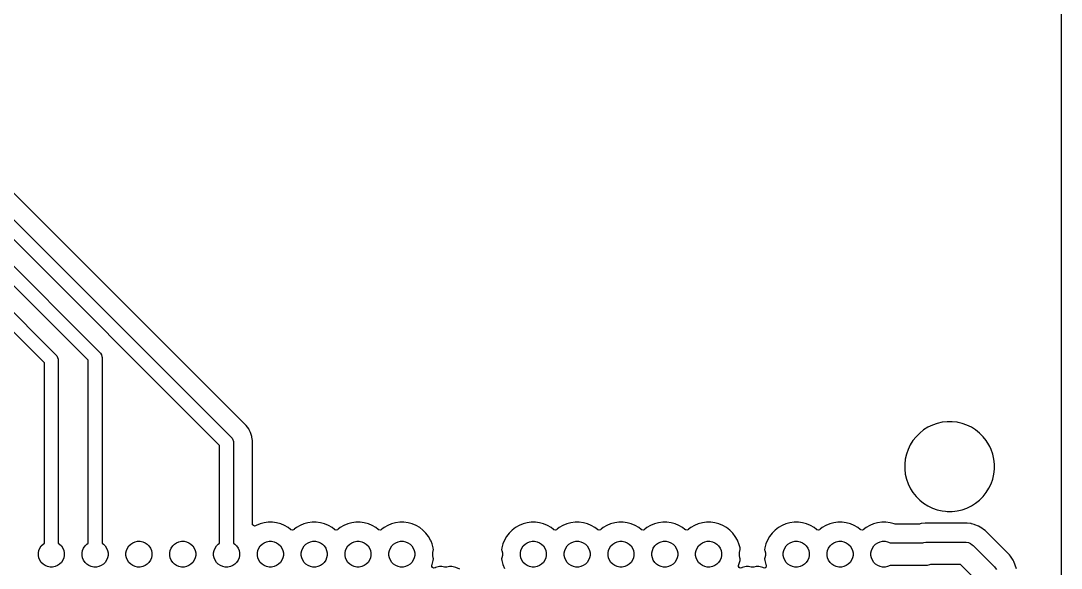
# Model space of a CAD drawing. Header units: millimetres. Extents: x 1 to 179, y 1 to 120.
# Drawn here: x 119.2 to 179.5, y 29.5 to 61.2 of the extents above; entities that cross this region are included whole.
import ezdxf

# ---------------------------------------------------------------- set-up
doc = ezdxf.new("R2010")
doc.units = ezdxf.units.MM
doc.layers.add('F.Cu', color=13, linetype='CONTINUOUS', true_color=0xc83434)

msp = doc.modelspace()

# ---------------------------------------------------------------- linework, layer by layer
at = {"layer": 'F.Cu', "linetype": 'CONTINUOUS'}
for p, q in [((179.4995, 78.031522), (179.4995, 0.6245)), ((132.26715, 37.740015), (109.040839, 60.966326)), ((108.316478, 60.134346), (131.405476, 37.045348)), ((130.722633, 36.596819), (107.867949, 59.451503)), ((107.529472, 58.234346), (123.785475, 41.978342)), ((123.102633, 41.529814), (107.080943, 57.551503)), ((106.742466, 56.334346), (121.245475, 41.831336)), ((120.562633, 41.382808), (106.293937, 55.651503)), ((121.245475, 41.831336), (121.279974, 41.791998)), ((121.279974, 41.791998), (121.332185, 41.701566)), ((121.332185, 41.701566), (121.359211, 41.600703)), ((123.785475, 41.978342), (123.819974, 41.939004)), ((123.819974, 41.939004), (123.872185, 41.848572)), ((123.872185, 41.848572), (123.899211, 41.747709)), ((123.899211, 41.747709), (123.902633, 41.695499)), ((123.902633, 41.695499), (123.902633, 30.920694)), ((120.562633, 30.920694), (120.562633, 41.382808)), ((121.359211, 41.600703), (121.362633, 41.548493)), ((121.362633, 41.548493), (121.362633, 30.920694)), ((123.102633, 30.920694), (123.102633, 41.529814)), ((132.405976, 37.548939), (132.26715, 37.740015)), ((132.436154, 37.489711), (132.405976, 37.548939)), ((132.513199, 37.338502), (132.436154, 37.489711)), ((171.525428, 37.489712), (171.297068, 37.307602)), ((171.772742, 37.64511), (171.525428, 37.489712)), ((172.035894, 37.771838), (171.772742, 37.64511)), ((172.311586, 37.868306), (172.035894, 37.771838)), ((172.311588, 37.868307), (172.311586, 37.868306)), ((172.596347, 37.933301), (172.311588, 37.868307)), ((172.596361, 37.933304), (172.596347, 37.933301)), ((172.886585, 37.966003), (172.596361, 37.933304)), ((172.886592, 37.966003), (172.886585, 37.966003)), ((173.178674, 37.966003), (172.886592, 37.966003)), ((173.17868, 37.966003), (173.178674, 37.966003)), ((173.468904, 37.933304), (173.17868, 37.966003)), ((173.468916, 37.933302), (173.468904, 37.933304)), ((173.468919, 37.933301), (173.468916, 37.933302)), ((173.533913, 37.918467), (173.468919, 37.933301)), ((173.753677, 37.868307), (173.533913, 37.918467)), ((173.753679, 37.868306), (173.753677, 37.868307)), ((174.029371, 37.771838), (173.753679, 37.868306)), ((174.292523, 37.64511), (174.029371, 37.771838)), ((174.292526, 37.645108), (174.292523, 37.64511)), ((174.539839, 37.489711), (174.292526, 37.645108)), ((174.768198, 37.307601), (174.539839, 37.489711)), ((131.405476, 37.045348), (131.439974, 37.00601)), ((131.439974, 37.00601), (131.492185, 36.915579)), ((131.492185, 36.915579), (131.503672, 36.872709)), ((131.503672, 36.872709), (131.519211, 36.814715)), ((131.519211, 36.814715), (131.522633, 36.762505)), ((132.586186, 37.113875), (132.513199, 37.338502)), ((132.594081, 37.064027), (132.586186, 37.113875)), ((132.594081, 37.064026), (132.594081, 37.064027)), ((132.623133, 36.880603), (132.594081, 37.064026)), ((132.623133, 35.511551), (132.623133, 36.880603)), ((170.908424, 36.872708), (170.753026, 36.625394)), ((171.090534, 37.101068), (170.908424, 36.872708)), ((171.297068, 37.307602), (171.090534, 37.101068)), ((174.974731, 37.101068), (174.768198, 37.307601)), ((175.156841, 36.872709), (174.974731, 37.101068)), ((175.312238, 36.625396), (175.156841, 36.872709)), ((130.722633, 30.920694), (130.722633, 36.596819)), ((131.522633, 36.762505), (131.522633, 30.920694)), ((170.626298, 36.362242), (170.52983, 36.08655)), ((170.753026, 36.625394), (170.626298, 36.362242)), ((175.312239, 36.625394), (175.312238, 36.625396)), ((175.355115, 36.536361), (175.312239, 36.625394)), ((175.438968, 36.36224), (175.355115, 36.536361)), ((175.535436, 36.086548), (175.438968, 36.36224)), ((170.464832, 35.801775), (170.432133, 35.511551)), ((170.464835, 35.801789), (170.464832, 35.801775)), ((170.529829, 36.086548), (170.464835, 35.801789)), ((170.52983, 36.08655), (170.529829, 36.086548)), ((175.600431, 35.801789), (175.535436, 36.086548)), ((175.633133, 35.511544), (175.600431, 35.801789)), ((132.623133, 32.041514), (132.623133, 35.511551)), ((170.432133, 35.511551), (170.432133, 35.219456)), ((170.432133, 35.219456), (170.464832, 34.929232)), ((175.600431, 34.929217), (175.633133, 35.219462)), ((175.633133, 35.219462), (175.633133, 35.511544)), ((170.464832, 34.929232), (170.464835, 34.929218)), ((170.464835, 34.929218), (170.529829, 34.644459)), ((170.529829, 34.644459), (170.52983, 34.644457)), ((170.52983, 34.644457), (170.626298, 34.368765)), ((175.438968, 34.368766), (175.535436, 34.644458)), ((175.535436, 34.644458), (175.600431, 34.929217)), ((170.626298, 34.368765), (170.753026, 34.105613)), ((170.753026, 34.105613), (170.771431, 34.076322)), ((170.771431, 34.076322), (170.908425, 33.858297)), ((170.908425, 33.858297), (171.090535, 33.629938)), ((174.974731, 33.629938), (175.156841, 33.858297)), ((175.156841, 33.858297), (175.312238, 34.10561)), ((175.312238, 34.10561), (175.438968, 34.368766)), ((171.090535, 33.629938), (171.297068, 33.423405)), ((171.297068, 33.423405), (171.525427, 33.241295)), ((171.525427, 33.241295), (171.77274, 33.085898)), ((174.292526, 33.085898), (174.539839, 33.241295)), ((174.539839, 33.241295), (174.768198, 33.423405)), ((174.768198, 33.423405), (174.974731, 33.629938)), ((171.77274, 33.085898), (172.035896, 32.959168)), ((172.035896, 32.959168), (172.311588, 32.8627)), ((172.311588, 32.8627), (172.596347, 32.797705)), ((172.596347, 32.797705), (172.596356, 32.797704)), ((172.596356, 32.797704), (172.596361, 32.797703)), ((172.596361, 32.797703), (172.789843, 32.775904)), ((172.789843, 32.775904), (172.886586, 32.765004)), ((172.886586, 32.765004), (172.886589, 32.765003)), ((172.886589, 32.765003), (172.886592, 32.765003)), ((172.886592, 32.765003), (173.178677, 32.765003)), ((173.178677, 32.765003), (173.178678, 32.765004)), ((173.178678, 32.765004), (173.327004, 32.781716)), ((173.327004, 32.781716), (173.468904, 32.797703)), ((173.468904, 32.797703), (173.468907, 32.797704)), ((173.468907, 32.797704), (173.468919, 32.797705)), ((173.468919, 32.797705), (173.753678, 32.8627)), ((173.753678, 32.8627), (174.02937, 32.959168)), ((174.02937, 32.959168), (174.292526, 33.085898)), ((132.632015, 31.99543), (132.623133, 32.041514)), ((132.675204, 31.940508), (132.632015, 31.99543)), ((133.065246, 32.045354), (132.84066, 31.952328)), ((133.300063, 32.108273), (133.065246, 32.045354)), ((133.541073, 32.140002), (133.300063, 32.108273)), ((133.541077, 32.140003), (133.541073, 32.140002)), ((133.541083, 32.140003), (133.541077, 32.140003)), ((133.784183, 32.140003), (133.541083, 32.140003)), ((133.784189, 32.140003), (133.784183, 32.140003)), ((133.784192, 32.140002), (133.784189, 32.140003)), ((134.025202, 32.108273), (133.784192, 32.140002)), ((134.260019, 32.045354), (134.025202, 32.108273)), ((134.484605, 31.952328), (134.260019, 32.045354)), ((135.605246, 32.045354), (135.38066, 31.952328)), ((135.840063, 32.108273), (135.605246, 32.045354)), ((136.081073, 32.140002), (135.840063, 32.108273)), ((136.081077, 32.140003), (136.081073, 32.140002)), ((136.081083, 32.140003), (136.081077, 32.140003)), ((136.324183, 32.140003), (136.081083, 32.140003)), ((136.324189, 32.140003), (136.324183, 32.140003)), ((136.324192, 32.140002), (136.324189, 32.140003)), ((136.565202, 32.108273), (136.324192, 32.140002)), ((136.800019, 32.045354), (136.565202, 32.108273)), ((137.024605, 31.952328), (136.800019, 32.045354)), ((138.145246, 32.045354), (137.92066, 31.952328)), ((138.380063, 32.108273), (138.145246, 32.045354)), ((138.621073, 32.140002), (138.380063, 32.108273)), ((138.621077, 32.140003), (138.621073, 32.140002)), ((138.621083, 32.140003), (138.621077, 32.140003)), ((138.864183, 32.140003), (138.621083, 32.140003)), ((138.864189, 32.140003), (138.864183, 32.140003)), ((138.864192, 32.140002), (138.864189, 32.140003)), ((139.105202, 32.108273), (138.864192, 32.140002)), ((139.340019, 32.045354), (139.105202, 32.108273)), ((139.564605, 31.952328), (139.340019, 32.045354)), ((140.685246, 32.045354), (140.46066, 31.952328)), ((140.920063, 32.108273), (140.685246, 32.045354)), ((141.161073, 32.140002), (140.920063, 32.108273)), ((141.161077, 32.140003), (141.161073, 32.140002)), ((141.161083, 32.140003), (141.161077, 32.140003)), ((141.404183, 32.140003), (141.161083, 32.140003)), ((141.404189, 32.140003), (141.404183, 32.140003)), ((141.404192, 32.140002), (141.404189, 32.140003)), ((141.645202, 32.108273), (141.404192, 32.140002)), ((141.880019, 32.045354), (141.645202, 32.108273)), ((142.104605, 31.952328), (141.880019, 32.045354)), ((148.305246, 32.045354), (148.08066, 31.952328)), ((148.540063, 32.108273), (148.305246, 32.045354)), ((148.781073, 32.140002), (148.540063, 32.108273)), ((148.781077, 32.140003), (148.781073, 32.140002)), ((148.781083, 32.140003), (148.781077, 32.140003)), ((149.024183, 32.140003), (148.781083, 32.140003)), ((149.024189, 32.140003), (149.024183, 32.140003)), ((149.024192, 32.140002), (149.024189, 32.140003)), ((149.265202, 32.108273), (149.024192, 32.140002)), ((149.500019, 32.045354), (149.265202, 32.108273)), ((149.724605, 31.952328), (149.500019, 32.045354)), ((150.845246, 32.045354), (150.62066, 31.952328)), ((151.080063, 32.108273), (150.845246, 32.045354)), ((151.321073, 32.140002), (151.080063, 32.108273)), ((151.321077, 32.140003), (151.321073, 32.140002)), ((151.321083, 32.140003), (151.321077, 32.140003)), ((151.564183, 32.140003), (151.321083, 32.140003)), ((151.564189, 32.140003), (151.564183, 32.140003)), ((151.564192, 32.140002), (151.564189, 32.140003)), ((151.805202, 32.108273), (151.564192, 32.140002)), ((152.040019, 32.045354), (151.805202, 32.108273)), ((152.264605, 31.952328), (152.040019, 32.045354)), ((153.385246, 32.045354), (153.16066, 31.952328)), ((153.620063, 32.108273), (153.385246, 32.045354)), ((153.861073, 32.140002), (153.620063, 32.108273)), ((153.861077, 32.140003), (153.861073, 32.140002)), ((153.861083, 32.140003), (153.861077, 32.140003)), ((154.104183, 32.140003), (153.861083, 32.140003)), ((154.104189, 32.140003), (154.104183, 32.140003)), ((154.104192, 32.140002), (154.104189, 32.140003)), ((154.345202, 32.108273), (154.104192, 32.140002)), ((154.580019, 32.045354), (154.345202, 32.108273)), ((154.804605, 31.952328), (154.580019, 32.045354)), ((155.925246, 32.045354), (155.70066, 31.952328)), ((156.160063, 32.108273), (155.925246, 32.045354)), ((156.401073, 32.140002), (156.160063, 32.108273)), ((156.401077, 32.140003), (156.401073, 32.140002)), ((156.401083, 32.140003), (156.401077, 32.140003)), ((156.644183, 32.140003), (156.401083, 32.140003)), ((156.644189, 32.140003), (156.644183, 32.140003)), ((156.644192, 32.140002), (156.644189, 32.140003)), ((156.885202, 32.108273), (156.644192, 32.140002)), ((157.120019, 32.045354), (156.885202, 32.108273)), ((157.344605, 31.952328), (157.120019, 32.045354)), ((158.465246, 32.045354), (158.24066, 31.952328)), ((158.700063, 32.108273), (158.465246, 32.045354)), ((158.941073, 32.140002), (158.700063, 32.108273)), ((158.941077, 32.140003), (158.941073, 32.140002)), ((158.941083, 32.140003), (158.941077, 32.140003)), ((159.184183, 32.140003), (158.941083, 32.140003)), ((159.184189, 32.140003), (159.184183, 32.140003)), ((159.184192, 32.140002), (159.184189, 32.140003)), ((159.425202, 32.108273), (159.184192, 32.140002)), ((159.660019, 32.045354), (159.425202, 32.108273)), ((159.884605, 31.952328), (159.660019, 32.045354)), ((163.545246, 32.045354), (163.32066, 31.952328)), ((163.780063, 32.108273), (163.545246, 32.045354)), ((164.021073, 32.140002), (163.780063, 32.108273)), ((164.021077, 32.140003), (164.021073, 32.140002)), ((164.021083, 32.140003), (164.021077, 32.140003)), ((164.264183, 32.140003), (164.021083, 32.140003)), ((164.264189, 32.140003), (164.264183, 32.140003)), ((164.264192, 32.140002), (164.264189, 32.140003)), ((164.505202, 32.108273), (164.264192, 32.140002)), ((164.740019, 32.045354), (164.505202, 32.108273)), ((164.964605, 31.952328), (164.740019, 32.045354)), ((166.085246, 32.045354), (165.86066, 31.952328)), ((166.320063, 32.108273), (166.085246, 32.045354)), ((166.561073, 32.140002), (166.320063, 32.108273)), ((166.561077, 32.140003), (166.561073, 32.140002)), ((166.561083, 32.140003), (166.561077, 32.140003)), ((166.804183, 32.140003), (166.561083, 32.140003)), ((166.804189, 32.140003), (166.804183, 32.140003)), ((166.804192, 32.140002), (166.804189, 32.140003)), ((167.045202, 32.108273), (166.804192, 32.140002)), ((167.280019, 32.045354), (167.045202, 32.108273)), ((167.504605, 31.952328), (167.280019, 32.045354)), ((168.625246, 32.045354), (168.40066, 31.952328)), ((168.860063, 32.108273), (168.625246, 32.045354)), ((169.101073, 32.140002), (168.860063, 32.108273)), ((169.101077, 32.140003), (169.101073, 32.140002)), ((169.101083, 32.140003), (169.101077, 32.140003)), ((169.344183, 32.140003), (169.101083, 32.140003)), ((169.344189, 32.140003), (169.344183, 32.140003)), ((169.344192, 32.140002), (169.344189, 32.140003)), ((169.585202, 32.108273), (169.344192, 32.140002)), ((169.820027, 32.045352), (169.585202, 32.108273)), ((169.82387, 32.044047), (169.820027, 32.045352)), ((169.824056, 32.044597), (169.82387, 32.044047)), ((169.86726, 32.036003), (169.824056, 32.044597)), ((171.293245, 32.036003), (169.86726, 32.036003)), ((171.325338, 32.040228), (171.293245, 32.036003)), ((171.384395, 32.056053), (171.325338, 32.040228)), ((171.611898, 32.086003), (171.384395, 32.056053)), ((171.611899, 32.086003), (171.611898, 32.086003)), ((171.841367, 32.086003), (171.611899, 32.086003)), ((174.044309, 32.086003), (171.841367, 32.086003)), ((174.044314, 32.086003), (174.044309, 32.086003)), ((174.044319, 32.086002), (174.044314, 32.086003)), ((174.245345, 32.059537), (174.044319, 32.086002)), ((174.245346, 32.059536), (174.245345, 32.059537)), ((174.261937, 32.057352), (174.245346, 32.059536)), ((174.271807, 32.056052), (174.261937, 32.057352)), ((174.271808, 32.056052), (174.271807, 32.056052)), ((174.271814, 32.056051), (174.271808, 32.056052)), ((174.309719, 32.045895), (174.271814, 32.056051)), ((174.451169, 32.007994), (174.309719, 32.045895)), ((174.45117, 32.007993), (174.451169, 32.007994)), ((174.493462, 31.996661), (174.45117, 32.007993)), ((174.493465, 31.99666), (174.493462, 31.996661)), ((174.705451, 31.908853), (174.493464, 31.99666)), ((174.493464, 31.99666), (174.493465, 31.99666)), ((132.741231, 31.917655), (132.675204, 31.940508)), ((132.809131, 31.934126), (132.741231, 31.917655)), ((132.840643, 31.952319), (132.809131, 31.934126)), ((132.84066, 31.952328), (132.840643, 31.952319)), ((134.48462, 31.952321), (134.484605, 31.952328)), ((134.695144, 31.830776), (134.48462, 31.952321)), ((134.695149, 31.830772), (134.695144, 31.830776)), ((134.833946, 31.724268), (134.695149, 31.830772)), ((134.857146, 31.706466), (134.833946, 31.724268)), ((134.874506, 31.69531), (134.857146, 31.706466)), ((134.942951, 31.681272), (134.874506, 31.69531)), ((135.00812, 31.706466), (134.942951, 31.681272)), ((135.03132, 31.724268), (135.00812, 31.706466)), ((135.045776, 31.735362), (135.03132, 31.724268)), ((135.170121, 31.830776), (135.045776, 31.735362)), ((135.380645, 31.952321), (135.170121, 31.830776)), ((135.38066, 31.952328), (135.380645, 31.952321)), ((137.02462, 31.952321), (137.024605, 31.952328)), ((137.235144, 31.830776), (137.02462, 31.952321)), ((137.235149, 31.830772), (137.235144, 31.830776)), ((137.373946, 31.724268), (137.235149, 31.830772)), ((137.397146, 31.706466), (137.373946, 31.724268)), ((137.414506, 31.69531), (137.397146, 31.706466)), ((137.482951, 31.681272), (137.414506, 31.69531)), ((137.54812, 31.706466), (137.482951, 31.681272)), ((137.57132, 31.724268), (137.54812, 31.706466)), ((137.585776, 31.735362), (137.57132, 31.724268)), ((137.710121, 31.830776), (137.585776, 31.735362)), ((137.920645, 31.952321), (137.710121, 31.830776)), ((137.92066, 31.952328), (137.920645, 31.952321)), ((139.56462, 31.952321), (139.564605, 31.952328)), ((139.775144, 31.830776), (139.56462, 31.952321)), ((139.775149, 31.830772), (139.775144, 31.830776)), ((139.913946, 31.724268), (139.775149, 31.830772)), ((139.937146, 31.706466), (139.913946, 31.724268)), ((139.954506, 31.69531), (139.937146, 31.706466)), ((140.022951, 31.681272), (139.954506, 31.69531)), ((140.08812, 31.706466), (140.022951, 31.681272)), ((140.11132, 31.724268), (140.08812, 31.706466)), ((140.125776, 31.735362), (140.11132, 31.724268)), ((140.250121, 31.830776), (140.125776, 31.735362)), ((140.460645, 31.952321), (140.250121, 31.830776)), ((140.46066, 31.952328), (140.460645, 31.952321)), ((142.10462, 31.952321), (142.104605, 31.952328)), ((142.315149, 31.830773), (142.10462, 31.952321)), ((142.508013, 31.682781), (142.315149, 31.830773)), ((142.508022, 31.682773), (142.508013, 31.682781)), ((142.679903, 31.510892), (142.508022, 31.682773)), ((142.67991, 31.510884), (142.679903, 31.510892)), ((142.827902, 31.31802), (142.67991, 31.510884)), ((147.505355, 31.510884), (147.357363, 31.31802)), ((147.677252, 31.682781), (147.505355, 31.510884)), ((147.870116, 31.830773), (147.677252, 31.682781)), ((148.080645, 31.952321), (147.870116, 31.830773)), ((148.08066, 31.952328), (148.080645, 31.952321)), ((149.72462, 31.952321), (149.724605, 31.952328)), ((149.935144, 31.830776), (149.72462, 31.952321)), ((149.935149, 31.830772), (149.935144, 31.830776)), ((150.073946, 31.724268), (149.935149, 31.830772)), ((150.097146, 31.706466), (150.073946, 31.724268)), ((150.114506, 31.69531), (150.097146, 31.706466)), ((150.182951, 31.681272), (150.114506, 31.69531)), ((150.24812, 31.706466), (150.182951, 31.681272)), ((150.27132, 31.724268), (150.24812, 31.706466)), ((150.285776, 31.735362), (150.27132, 31.724268)), ((150.410121, 31.830776), (150.285776, 31.735362)), ((150.620645, 31.952321), (150.410121, 31.830776)), ((150.62066, 31.952328), (150.620645, 31.952321)), ((152.26462, 31.952321), (152.264605, 31.952328)), ((152.475144, 31.830776), (152.26462, 31.952321)), ((152.475149, 31.830772), (152.475144, 31.830776)), ((152.613946, 31.724268), (152.475149, 31.830772)), ((152.637146, 31.706466), (152.613946, 31.724268)), ((152.654506, 31.69531), (152.637146, 31.706466)), ((152.722951, 31.681272), (152.654506, 31.69531)), ((152.78812, 31.706466), (152.722951, 31.681272)), ((152.81132, 31.724268), (152.78812, 31.706466)), ((152.825776, 31.735362), (152.81132, 31.724268)), ((152.950121, 31.830776), (152.825776, 31.735362)), ((153.160645, 31.952321), (152.950121, 31.830776)), ((153.16066, 31.952328), (153.160645, 31.952321)), ((154.80462, 31.952321), (154.804605, 31.952328)), ((155.015144, 31.830776), (154.80462, 31.952321)), ((155.015149, 31.830772), (155.015144, 31.830776)), ((155.153946, 31.724268), (155.015149, 31.830772)), ((155.177146, 31.706466), (155.153946, 31.724268)), ((155.194506, 31.69531), (155.177146, 31.706466)), ((155.262951, 31.681272), (155.194506, 31.69531)), ((155.32812, 31.706466), (155.262951, 31.681272)), ((155.35132, 31.724268), (155.32812, 31.706466)), ((155.365776, 31.735362), (155.35132, 31.724268)), ((155.490121, 31.830776), (155.365776, 31.735362)), ((155.700645, 31.952321), (155.490121, 31.830776)), ((155.70066, 31.952328), (155.700645, 31.952321)), ((157.34462, 31.952321), (157.344605, 31.952328)), ((157.555144, 31.830776), (157.34462, 31.952321)), ((157.555149, 31.830772), (157.555144, 31.830776)), ((157.693946, 31.724268), (157.555149, 31.830772)), ((157.717146, 31.706466), (157.693946, 31.724268)), ((157.734506, 31.69531), (157.717146, 31.706466)), ((157.802951, 31.681272), (157.734506, 31.69531)), ((157.86812, 31.706466), (157.802951, 31.681272)), ((157.89132, 31.724268), (157.86812, 31.706466)), ((157.905776, 31.735362), (157.89132, 31.724268)), ((158.030121, 31.830776), (157.905776, 31.735362)), ((158.240645, 31.952321), (158.030121, 31.830776)), ((158.24066, 31.952328), (158.240645, 31.952321)), ((159.88462, 31.952321), (159.884605, 31.952328)), ((160.095149, 31.830773), (159.88462, 31.952321)), ((160.288013, 31.682781), (160.095149, 31.830773)), ((160.288022, 31.682773), (160.288013, 31.682781)), ((160.459903, 31.510892), (160.288022, 31.682773)), ((160.45991, 31.510884), (160.459903, 31.510892)), ((160.607902, 31.31802), (160.45991, 31.510884)), ((162.745355, 31.510884), (162.597363, 31.31802)), ((162.917252, 31.682781), (162.745355, 31.510884)), ((163.110116, 31.830773), (162.917252, 31.682781)), ((163.320645, 31.952321), (163.110116, 31.830773)), ((163.32066, 31.952328), (163.320645, 31.952321)), ((164.96462, 31.952321), (164.964605, 31.952328)), ((165.175144, 31.830776), (164.96462, 31.952321)), ((165.175149, 31.830772), (165.175144, 31.830776)), ((165.313946, 31.724268), (165.175149, 31.830772)), ((165.337146, 31.706466), (165.313946, 31.724268)), ((165.354506, 31.69531), (165.337146, 31.706466)), ((165.422951, 31.681272), (165.354506, 31.69531)), ((165.48812, 31.706466), (165.422951, 31.681272)), ((165.51132, 31.724268), (165.48812, 31.706466)), ((165.525776, 31.735362), (165.51132, 31.724268)), ((165.650121, 31.830776), (165.525776, 31.735362)), ((165.860645, 31.952321), (165.650121, 31.830776)), ((165.86066, 31.952328), (165.860645, 31.952321)), ((167.50462, 31.952321), (167.504605, 31.952328)), ((167.715144, 31.830776), (167.50462, 31.952321)), ((167.715149, 31.830772), (167.715144, 31.830776)), ((167.853946, 31.724268), (167.715149, 31.830772)), ((167.877146, 31.706466), (167.853946, 31.724268)), ((167.894506, 31.69531), (167.877146, 31.706466)), ((167.962951, 31.681272), (167.894506, 31.69531)), ((168.02812, 31.706466), (167.962951, 31.681272)), ((168.05132, 31.724268), (168.02812, 31.706466)), ((168.065776, 31.735362), (168.05132, 31.724268)), ((168.190121, 31.830776), (168.065776, 31.735362)), ((168.400645, 31.952321), (168.190121, 31.830776)), ((168.40066, 31.952328), (168.400645, 31.952321)), ((174.705466, 31.908846), (174.705451, 31.908853)), ((174.893533, 31.800265), (174.705466, 31.908846)), ((174.904187, 31.794114), (174.893533, 31.800265)), ((174.904191, 31.794111), (174.904187, 31.794114)), ((174.904197, 31.794107), (174.904191, 31.794111)), ((174.99521, 31.724269), (174.904197, 31.794107)), ((174.995211, 31.724268), (174.99521, 31.724269)), ((175.086236, 31.654423), (174.995211, 31.724268)), ((175.086238, 31.654421), (175.086236, 31.654423)), ((175.086243, 31.654417), (175.086238, 31.654421)), ((176.498489, 30.242171), (175.086243, 31.654417)), ((120.297664, 30.640936), (120.379783, 30.763836)), ((120.379783, 30.763836), (120.4843, 30.868353)), ((120.4843, 30.868353), (120.562633, 30.920694)), ((121.362633, 30.920694), (121.440966, 30.868353)), ((121.440966, 30.868353), (121.545483, 30.763836)), ((121.545483, 30.763836), (121.627602, 30.640936)), ((122.837664, 30.640936), (122.919783, 30.763836)), ((122.919783, 30.763836), (123.0243, 30.868353)), ((123.0243, 30.868353), (123.102633, 30.920694)), ((123.902633, 30.920694), (123.980966, 30.868353)), ((123.980966, 30.868353), (124.085483, 30.763836)), ((124.085483, 30.763836), (124.167602, 30.640936)), ((125.377664, 30.640936), (125.459783, 30.763836)), ((125.459783, 30.763836), (125.5643, 30.868353)), ((125.5643, 30.868353), (125.6872, 30.950472)), ((125.6872, 30.950472), (125.823758, 31.007036)), ((125.823758, 31.007036), (125.968728, 31.035872)), ((125.968728, 31.035872), (126.116538, 31.035872)), ((126.116538, 31.035872), (126.261508, 31.007036)), ((126.261508, 31.007036), (126.398066, 30.950472)), ((126.398066, 30.950472), (126.520966, 30.868353)), ((126.520966, 30.868353), (126.625483, 30.763836)), ((126.625483, 30.763836), (126.707602, 30.640936)), ((127.917664, 30.640936), (127.999783, 30.763836)), ((127.999783, 30.763836), (128.1043, 30.868353)), ((128.1043, 30.868353), (128.2272, 30.950472)), ((128.2272, 30.950472), (128.363758, 31.007036)), ((128.363758, 31.007036), (128.508728, 31.035872)), ((128.508728, 31.035872), (128.656538, 31.035872)), ((128.656538, 31.035872), (128.801508, 31.007036)), ((128.801508, 31.007036), (128.938066, 30.950472)), ((128.938066, 30.950472), (129.060966, 30.868353)), ((129.060966, 30.868353), (129.165483, 30.763836)), ((129.165483, 30.763836), (129.247602, 30.640936)), ((130.457664, 30.640936), (130.539783, 30.763836)), ((130.539783, 30.763836), (130.6443, 30.868353)), ((130.6443, 30.868353), (130.722633, 30.920694)), ((131.522633, 30.920694), (131.600966, 30.868353)), ((131.600966, 30.868353), (131.705483, 30.763836)), ((131.705483, 30.763836), (131.787602, 30.640936)), ((132.997664, 30.640936), (133.079783, 30.763836)), ((133.079783, 30.763836), (133.1843, 30.868353)), ((133.1843, 30.868353), (133.3072, 30.950472)), ((133.3072, 30.950472), (133.443758, 31.007036)), ((133.443758, 31.007036), (133.588728, 31.035872)), ((133.588728, 31.035872), (133.736538, 31.035872)), ((133.736538, 31.035872), (133.881508, 31.007036)), ((133.881508, 31.007036), (134.018066, 30.950472)), ((134.018066, 30.950472), (134.140966, 30.868353)), ((134.140966, 30.868353), (134.245483, 30.763836)), ((134.245483, 30.763836), (134.327602, 30.640936)), ((135.537664, 30.640936), (135.619783, 30.763836)), ((135.619783, 30.763836), (135.7243, 30.868353)), ((135.7243, 30.868353), (135.8472, 30.950472)), ((135.8472, 30.950472), (135.983758, 31.007036)), ((135.983758, 31.007036), (136.128728, 31.035872)), ((136.128728, 31.035872), (136.276538, 31.035872)), ((136.276538, 31.035872), (136.421508, 31.007036)), ((136.421508, 31.007036), (136.558066, 30.950472)), ((136.558066, 30.950472), (136.680966, 30.868353)), ((136.680966, 30.868353), (136.785483, 30.763836)), ((136.785483, 30.763836), (136.867602, 30.640936)), ((138.077664, 30.640936), (138.159783, 30.763836)), ((138.159783, 30.763836), (138.2643, 30.868353)), ((138.2643, 30.868353), (138.3872, 30.950472)), ((138.3872, 30.950472), (138.523758, 31.007036)), ((138.523758, 31.007036), (138.668728, 31.035872)), ((138.668728, 31.035872), (138.816538, 31.035872)), ((138.816538, 31.035872), (138.961508, 31.007036)), ((138.961508, 31.007036), (139.098066, 30.950472)), ((139.098066, 30.950472), (139.220966, 30.868353)), ((139.220966, 30.868353), (139.325483, 30.763836)), ((139.325483, 30.763836), (139.407602, 30.640936)), ((140.617664, 30.640936), (140.699783, 30.763836)), ((140.699783, 30.763836), (140.8043, 30.868353)), ((140.8043, 30.868353), (140.9272, 30.950472)), ((140.9272, 30.950472), (141.063758, 31.007036)), ((141.063758, 31.007036), (141.208728, 31.035872)), ((141.208728, 31.035872), (141.356538, 31.035872)), ((141.356538, 31.035872), (141.501508, 31.007036)), ((141.501508, 31.007036), (141.638066, 30.950472)), ((141.638066, 30.950472), (141.760966, 30.868353)), ((141.760966, 30.868353), (141.865483, 30.763836)), ((141.865483, 30.763836), (141.947602, 30.640936)), ((142.94945, 31.107491), (142.827902, 31.31802)), ((142.949457, 31.107476), (142.94945, 31.107491)), ((142.978993, 31.036169), (142.949457, 31.107476)), ((143.042483, 30.882891), (142.978993, 31.036169)), ((143.105402, 30.648074), (143.042483, 30.882891)), ((147.142782, 30.88289), (147.079863, 30.648073)), ((147.235808, 31.107476), (147.142782, 30.88289)), ((147.235815, 31.107491), (147.235808, 31.107476)), ((147.357363, 31.31802), (147.235815, 31.107491)), ((148.237664, 30.640936), (148.319783, 30.763836)), ((148.319783, 30.763836), (148.4243, 30.868353)), ((148.4243, 30.868353), (148.5472, 30.950472)), ((148.5472, 30.950472), (148.683758, 31.007036)), ((148.683758, 31.007036), (148.828728, 31.035872)), ((148.828728, 31.035872), (148.976538, 31.035872)), ((148.976538, 31.035872), (149.121508, 31.007036)), ((149.121508, 31.007036), (149.258066, 30.950472)), ((149.258066, 30.950472), (149.380966, 30.868353)), ((149.380966, 30.868353), (149.485483, 30.763836)), ((149.485483, 30.763836), (149.567602, 30.640936)), ((150.777664, 30.640936), (150.859783, 30.763836)), ((150.859783, 30.763836), (150.9643, 30.868353)), ((150.9643, 30.868353), (151.0872, 30.950472)), ((151.0872, 30.950472), (151.223758, 31.007036)), ((151.223758, 31.007036), (151.368728, 31.035872)), ((151.368728, 31.035872), (151.516538, 31.035872)), ((151.516538, 31.035872), (151.661508, 31.007036)), ((151.661508, 31.007036), (151.798066, 30.950472)), ((151.798066, 30.950472), (151.920966, 30.868353)), ((151.920966, 30.868353), (152.025483, 30.763836)), ((152.025483, 30.763836), (152.107602, 30.640936)), ((153.317664, 30.640936), (153.399783, 30.763836)), ((153.399783, 30.763836), (153.5043, 30.868353)), ((153.5043, 30.868353), (153.6272, 30.950472)), ((153.6272, 30.950472), (153.763758, 31.007036)), ((153.763758, 31.007036), (153.908728, 31.035872)), ((153.908728, 31.035872), (154.056538, 31.035872)), ((154.056538, 31.035872), (154.201508, 31.007036)), ((154.201508, 31.007036), (154.338066, 30.950472)), ((154.338066, 30.950472), (154.460966, 30.868353)), ((154.460966, 30.868353), (154.565483, 30.763836)), ((154.565483, 30.763836), (154.647602, 30.640936)), ((155.857664, 30.640936), (155.939783, 30.763836)), ((155.939783, 30.763836), (156.0443, 30.868353)), ((156.0443, 30.868353), (156.1672, 30.950472)), ((156.1672, 30.950472), (156.303758, 31.007036)), ((156.303758, 31.007036), (156.448728, 31.035872)), ((156.448728, 31.035872), (156.596538, 31.035872)), ((156.596538, 31.035872), (156.741508, 31.007036)), ((156.741508, 31.007036), (156.878066, 30.950472)), ((156.878066, 30.950472), (157.000966, 30.868353)), ((157.000966, 30.868353), (157.105483, 30.763836)), ((157.105483, 30.763836), (157.187602, 30.640936)), ((158.397664, 30.640936), (158.479783, 30.763836)), ((158.479783, 30.763836), (158.5843, 30.868353)), ((158.5843, 30.868353), (158.7072, 30.950472)), ((158.7072, 30.950472), (158.843758, 31.007036)), ((158.843758, 31.007036), (158.988728, 31.035872)), ((158.988728, 31.035872), (159.136538, 31.035872)), ((159.136538, 31.035872), (159.281508, 31.007036)), ((159.281508, 31.007036), (159.418066, 30.950472)), ((159.418066, 30.950472), (159.540966, 30.868353)), ((159.540966, 30.868353), (159.645483, 30.763836)), ((159.645483, 30.763836), (159.727602, 30.640936)), ((160.72945, 31.107491), (160.607902, 31.31802)), ((160.729457, 31.107476), (160.72945, 31.107491)), ((160.758993, 31.036169), (160.729457, 31.107476)), ((160.822483, 30.882891), (160.758993, 31.036169)), ((160.885402, 30.648074), (160.822483, 30.882891)), ((162.382782, 30.88289), (162.319863, 30.648073)), ((162.475808, 31.107476), (162.382782, 30.88289)), ((162.475815, 31.107491), (162.475808, 31.107476)), ((162.597363, 31.31802), (162.475815, 31.107491)), ((163.477664, 30.640936), (163.559783, 30.763836)), ((163.559783, 30.763836), (163.6643, 30.868353)), ((163.6643, 30.868353), (163.7872, 30.950472)), ((163.7872, 30.950472), (163.923758, 31.007036)), ((163.923758, 31.007036), (164.068728, 31.035872)), ((164.068728, 31.035872), (164.216538, 31.035872)), ((164.216538, 31.035872), (164.361508, 31.007036)), ((164.361508, 31.007036), (164.498066, 30.950472)), ((164.498066, 30.950472), (164.620966, 30.868353)), ((164.620966, 30.868353), (164.725483, 30.763836)), ((164.725483, 30.763836), (164.807602, 30.640936)), ((166.017664, 30.640936), (166.099783, 30.763836)), ((166.099783, 30.763836), (166.2043, 30.868353)), ((166.2043, 30.868353), (166.3272, 30.950472)), ((166.3272, 30.950472), (166.463758, 31.007036)), ((166.463758, 31.007036), (166.608728, 31.035872)), ((166.608728, 31.035872), (166.756538, 31.035872)), ((166.756538, 31.035872), (166.901508, 31.007036)), ((166.901508, 31.007036), (167.038066, 30.950472)), ((167.038066, 30.950472), (167.160966, 30.868353)), ((167.160966, 30.868353), (167.265483, 30.763836)), ((167.265483, 30.763836), (167.347602, 30.640936)), ((168.557664, 30.640936), (168.639783, 30.763836)), ((168.639783, 30.763836), (168.7443, 30.868353)), ((168.7443, 30.868353), (168.8672, 30.950472)), ((168.8672, 30.950472), (169.003758, 31.007036)), ((169.003758, 31.007036), (169.148728, 31.035872)), ((169.148728, 31.035872), (169.296538, 31.035872)), ((169.296538, 31.035872), (169.441508, 31.007036)), ((169.441508, 31.007036), (169.578066, 30.950472)), ((169.578066, 30.950472), (169.600469, 30.935503)), ((169.600469, 30.935503), (171.484807, 30.935503)), ((171.484807, 30.935503), (171.537948, 30.957515)), ((171.537948, 30.957515), (171.662922, 30.982374)), ((171.662922, 30.982374), (171.662942, 30.982374)), ((171.662942, 30.982374), (171.726633, 30.985503)), ((171.726633, 30.985503), (173.929575, 30.985503)), ((173.929575, 30.985503), (173.993286, 30.982373)), ((173.993286, 30.982373), (174.11826, 30.957514)), ((174.11826, 30.957514), (174.235983, 30.908752)), ((174.235983, 30.908752), (174.341931, 30.83796)), ((174.341931, 30.83796), (174.389194, 30.795122)), ((174.389194, 30.795122), (175.639194, 29.545122)), ((120.212264, 30.359408), (120.2411, 30.504378)), ((120.212264, 30.211598), (120.212264, 30.359408)), ((120.2411, 30.066628), (120.212264, 30.211598)), ((120.2411, 30.504378), (120.297664, 30.640936)), ((121.627602, 30.640936), (121.684166, 30.504378)), ((121.684166, 30.504378), (121.713002, 30.359408)), ((121.713002, 30.211598), (121.684166, 30.066628)), ((121.713002, 30.359408), (121.713002, 30.211598)), ((122.752264, 30.359408), (122.7811, 30.504378)), ((122.752264, 30.211598), (122.752264, 30.359408)), ((122.7811, 30.066628), (122.752264, 30.211598)), ((122.7811, 30.504378), (122.837664, 30.640936)), ((124.167602, 30.640936), (124.224166, 30.504378)), ((124.224166, 30.504378), (124.253002, 30.359408)), ((124.253002, 30.211598), (124.224166, 30.066628)), ((124.253002, 30.359408), (124.253002, 30.211598)), ((125.292264, 30.359408), (125.3211, 30.504378)), ((125.292264, 30.211598), (125.292264, 30.359408)), ((125.3211, 30.066628), (125.292264, 30.211598)), ((125.3211, 30.504378), (125.377664, 30.640936)), ((126.707602, 30.640936), (126.764166, 30.504378)), ((126.764166, 30.504378), (126.793002, 30.359408)), ((126.793002, 30.211598), (126.764166, 30.066628)), ((126.793002, 30.359408), (126.793002, 30.211598)), ((127.832264, 30.359408), (127.8611, 30.504378)), ((127.832264, 30.211598), (127.832264, 30.359408)), ((127.8611, 30.066628), (127.832264, 30.211598)), ((127.8611, 30.504378), (127.917664, 30.640936)), ((129.247602, 30.640936), (129.304166, 30.504378)), ((129.304166, 30.504378), (129.333002, 30.359408)), ((129.333002, 30.211598), (129.304166, 30.066628)), ((129.333002, 30.359408), (129.333002, 30.211598)), ((130.372264, 30.359408), (130.4011, 30.504378)), ((130.372264, 30.211598), (130.372264, 30.359408)), ((130.4011, 30.066628), (130.372264, 30.211598)), ((130.4011, 30.504378), (130.457664, 30.640936)), ((131.787602, 30.640936), (131.844166, 30.504378)), ((131.844166, 30.504378), (131.873002, 30.359408)), ((131.873002, 30.211598), (131.844166, 30.066628)), ((131.873002, 30.359408), (131.873002, 30.211598)), ((132.912264, 30.359408), (132.9411, 30.504378)), ((132.912264, 30.211598), (132.912264, 30.359408)), ((132.9411, 30.066628), (132.912264, 30.211598)), ((132.9411, 30.504378), (132.997664, 30.640936)), ((134.327602, 30.640936), (134.384166, 30.504378)), ((134.384166, 30.504378), (134.413002, 30.359408)), ((134.413002, 30.211598), (134.384166, 30.066628)), ((134.413002, 30.359408), (134.413002, 30.211598)), ((135.452264, 30.359408), (135.4811, 30.504378)), ((135.452264, 30.211598), (135.452264, 30.359408)), ((135.4811, 30.066628), (135.452264, 30.211598)), ((135.4811, 30.504378), (135.537664, 30.640936)), ((136.867602, 30.640936), (136.924166, 30.504378)), ((136.924166, 30.504378), (136.953002, 30.359408)), ((136.953002, 30.211598), (136.924166, 30.066628)), ((136.953002, 30.359408), (136.953002, 30.211598)), ((137.992264, 30.359408), (138.0211, 30.504378)), ((137.992264, 30.211598), (137.992264, 30.359408)), ((138.0211, 30.066628), (137.992264, 30.211598)), ((138.0211, 30.504378), (138.077664, 30.640936)), ((139.407602, 30.640936), (139.464166, 30.504378)), ((139.464166, 30.504378), (139.493002, 30.359408)), ((139.493002, 30.211598), (139.464166, 30.066628)), ((139.493002, 30.359408), (139.493002, 30.211598)), ((140.532264, 30.359408), (140.5611, 30.504378)), ((140.532264, 30.211598), (140.532264, 30.359408)), ((140.5611, 30.066628), (140.532264, 30.211598)), ((140.5611, 30.504378), (140.617664, 30.640936)), ((141.947602, 30.640936), (142.004166, 30.504378)), ((142.004166, 30.504378), (142.033002, 30.359408)), ((142.033002, 30.211598), (142.004166, 30.066628)), ((142.033002, 30.359408), (142.033002, 30.211598)), ((143.072264, 30.359408), (143.1011, 30.504378)), ((143.072264, 30.211598), (143.072264, 30.359408)), ((143.1011, 30.066628), (143.072264, 30.211598)), ((143.1011, 30.504378), (143.118719, 30.546916)), ((143.118719, 30.546916), (143.105402, 30.648074)), ((147.079863, 30.648073), (147.066545, 30.546918)), ((147.066545, 30.546918), (147.084166, 30.504378)), ((147.084166, 30.504378), (147.113002, 30.359408)), ((147.113002, 30.211598), (147.084166, 30.066628)), ((147.113002, 30.359408), (147.113002, 30.211598)), ((148.152264, 30.359408), (148.1811, 30.504378)), ((148.152264, 30.211598), (148.152264, 30.359408)), ((148.1811, 30.066628), (148.152264, 30.211598)), ((148.1811, 30.504378), (148.237664, 30.640936)), ((149.567602, 30.640936), (149.624166, 30.504378)), ((149.624166, 30.504378), (149.653002, 30.359408)), ((149.653002, 30.211598), (149.624166, 30.066628)), ((149.653002, 30.359408), (149.653002, 30.211598)), ((150.692264, 30.359408), (150.7211, 30.504378)), ((150.692264, 30.211598), (150.692264, 30.359408)), ((150.7211, 30.066628), (150.692264, 30.211598)), ((150.7211, 30.504378), (150.777664, 30.640936)), ((152.107602, 30.640936), (152.164166, 30.504378)), ((152.164166, 30.504378), (152.193002, 30.359408)), ((152.193002, 30.211598), (152.164166, 30.066628)), ((152.193002, 30.359408), (152.193002, 30.211598)), ((153.232264, 30.359408), (153.2611, 30.504378)), ((153.232264, 30.211598), (153.232264, 30.359408)), ((153.2611, 30.066628), (153.232264, 30.211598)), ((153.2611, 30.504378), (153.317664, 30.640936)), ((154.647602, 30.640936), (154.704166, 30.504378)), ((154.704166, 30.504378), (154.733002, 30.359408)), ((154.733002, 30.211598), (154.704166, 30.066628)), ((154.733002, 30.359408), (154.733002, 30.211598)), ((155.772264, 30.359408), (155.8011, 30.504378)), ((155.772264, 30.211598), (155.772264, 30.359408)), ((155.8011, 30.066628), (155.772264, 30.211598)), ((155.8011, 30.504378), (155.857664, 30.640936)), ((157.187602, 30.640936), (157.244166, 30.504378)), ((157.244166, 30.504378), (157.273002, 30.359408)), ((157.273002, 30.211598), (157.244166, 30.066628)), ((157.273002, 30.359408), (157.273002, 30.211598)), ((158.312264, 30.359408), (158.3411, 30.504378)), ((158.312264, 30.211598), (158.312264, 30.359408)), ((158.3411, 30.066628), (158.312264, 30.211598)), ((158.3411, 30.504378), (158.397664, 30.640936)), ((159.727602, 30.640936), (159.784166, 30.504378)), ((159.784166, 30.504378), (159.813002, 30.359408)), ((159.813002, 30.211598), (159.784166, 30.066628)), ((159.813002, 30.359408), (159.813002, 30.211598)), ((160.852264, 30.359408), (160.8811, 30.504378)), ((160.852264, 30.211598), (160.852264, 30.359408)), ((160.8811, 30.066628), (160.852264, 30.211598)), ((160.8811, 30.504378), (160.898719, 30.546916)), ((160.898719, 30.546916), (160.885402, 30.648074)), ((162.319863, 30.648073), (162.306545, 30.546918)), ((162.306545, 30.546918), (162.324166, 30.504378)), ((162.324166, 30.504378), (162.353002, 30.359408)), ((162.353002, 30.211598), (162.324166, 30.066628)), ((162.353002, 30.359408), (162.353002, 30.211598)), ((163.392264, 30.359408), (163.4211, 30.504378)), ((163.392264, 30.211598), (163.392264, 30.359408)), ((163.4211, 30.066628), (163.392264, 30.211598)), ((163.4211, 30.504378), (163.477664, 30.640936)), ((164.807602, 30.640936), (164.864166, 30.504378)), ((164.864166, 30.504378), (164.893002, 30.359408)), ((164.893002, 30.211598), (164.864166, 30.066628)), ((164.893002, 30.359408), (164.893002, 30.211598)), ((165.932264, 30.359408), (165.9611, 30.504378)), ((165.932264, 30.211598), (165.932264, 30.359408)), ((165.9611, 30.066628), (165.932264, 30.211598)), ((165.9611, 30.504378), (166.017664, 30.640936)), ((167.347602, 30.640936), (167.404166, 30.504378)), ((167.404166, 30.504378), (167.433002, 30.359408)), ((167.433002, 30.211598), (167.404166, 30.066628)), ((167.433002, 30.359408), (167.433002, 30.211598)), ((168.472264, 30.359408), (168.5011, 30.504378)), ((168.472264, 30.211598), (168.472264, 30.359408)), ((168.5011, 30.066628), (168.472264, 30.211598)), ((168.5011, 30.504378), (168.557664, 30.640936)), ((176.498492, 30.242167), (176.498489, 30.242171)), ((176.498495, 30.242164), (176.498492, 30.242167)), ((176.558508, 30.163953), (176.498495, 30.242164)), ((176.558511, 30.163949), (176.558508, 30.163953)), ((176.558512, 30.163948), (176.558511, 30.163949)), ((176.638188, 30.060113), (176.558512, 30.163948)), ((120.297664, 29.93007), (120.2411, 30.066628)), ((120.379783, 29.80717), (120.297664, 29.93007)), ((120.4843, 29.702653), (120.379783, 29.80717)), ((120.6072, 29.620534), (120.4843, 29.702653)), ((120.743758, 29.56397), (120.6072, 29.620534)), ((120.888728, 29.535134), (120.743758, 29.56397)), ((121.181508, 29.56397), (121.036538, 29.535134)), ((121.318066, 29.620534), (121.181508, 29.56397)), ((121.440966, 29.702653), (121.318066, 29.620534)), ((121.545483, 29.80717), (121.440966, 29.702653)), ((121.627602, 29.93007), (121.545483, 29.80717)), ((121.684166, 30.066628), (121.627602, 29.93007)), ((122.837664, 29.93007), (122.7811, 30.066628)), ((122.919783, 29.80717), (122.837664, 29.93007)), ((123.0243, 29.702653), (122.919783, 29.80717)), ((123.1472, 29.620534), (123.0243, 29.702653)), ((123.283758, 29.56397), (123.1472, 29.620534)), ((123.428728, 29.535134), (123.283758, 29.56397)), ((123.721508, 29.56397), (123.576538, 29.535134)), ((123.858066, 29.620534), (123.721508, 29.56397)), ((123.980966, 29.702653), (123.858066, 29.620534)), ((124.085483, 29.80717), (123.980966, 29.702653)), ((124.167602, 29.93007), (124.085483, 29.80717)), ((124.224166, 30.066628), (124.167602, 29.93007)), ((125.377664, 29.93007), (125.3211, 30.066628)), ((125.459783, 29.80717), (125.377664, 29.93007)), ((125.5643, 29.702653), (125.459783, 29.80717)), ((125.6872, 29.620534), (125.5643, 29.702653)), ((125.823758, 29.56397), (125.6872, 29.620534)), ((125.968728, 29.535134), (125.823758, 29.56397)), ((126.261508, 29.56397), (126.116538, 29.535134)), ((126.398066, 29.620534), (126.261508, 29.56397)), ((126.520966, 29.702653), (126.398066, 29.620534)), ((126.625483, 29.80717), (126.520966, 29.702653)), ((126.707602, 29.93007), (126.625483, 29.80717)), ((126.764166, 30.066628), (126.707602, 29.93007)), ((127.917664, 29.93007), (127.8611, 30.066628)), ((127.999783, 29.80717), (127.917664, 29.93007)), ((128.1043, 29.702653), (127.999783, 29.80717)), ((128.2272, 29.620534), (128.1043, 29.702653)), ((128.363758, 29.56397), (128.2272, 29.620534)), ((128.508728, 29.535134), (128.363758, 29.56397)), ((128.801508, 29.56397), (128.656538, 29.535134)), ((128.938066, 29.620534), (128.801508, 29.56397)), ((129.060966, 29.702653), (128.938066, 29.620534)), ((129.165483, 29.80717), (129.060966, 29.702653)), ((129.247602, 29.93007), (129.165483, 29.80717)), ((129.304166, 30.066628), (129.247602, 29.93007)), ((130.457664, 29.93007), (130.4011, 30.066628)), ((130.539783, 29.80717), (130.457664, 29.93007)), ((130.6443, 29.702653), (130.539783, 29.80717)), ((130.7672, 29.620534), (130.6443, 29.702653)), ((130.903758, 29.56397), (130.7672, 29.620534)), ((131.048728, 29.535134), (130.903758, 29.56397)), ((131.341508, 29.56397), (131.196538, 29.535134)), ((131.478066, 29.620534), (131.341508, 29.56397)), ((131.600966, 29.702653), (131.478066, 29.620534)), ((131.705483, 29.80717), (131.600966, 29.702653)), ((131.787602, 29.93007), (131.705483, 29.80717)), ((131.844166, 30.066628), (131.787602, 29.93007)), ((132.997664, 29.93007), (132.9411, 30.066628)), ((133.079783, 29.80717), (132.997664, 29.93007)), ((133.1843, 29.702653), (133.079783, 29.80717)), ((133.3072, 29.620534), (133.1843, 29.702653)), ((133.443758, 29.56397), (133.3072, 29.620534)), ((133.588728, 29.535134), (133.443758, 29.56397)), ((133.881508, 29.56397), (133.736538, 29.535134)), ((134.018066, 29.620534), (133.881508, 29.56397)), ((134.140966, 29.702653), (134.018066, 29.620534)), ((134.245483, 29.80717), (134.140966, 29.702653)), ((134.327602, 29.93007), (134.245483, 29.80717)), ((134.384166, 30.066628), (134.327602, 29.93007)), ((135.537664, 29.93007), (135.4811, 30.066628)), ((135.619783, 29.80717), (135.537664, 29.93007)), ((135.7243, 29.702653), (135.619783, 29.80717)), ((135.8472, 29.620534), (135.7243, 29.702653)), ((135.983758, 29.56397), (135.8472, 29.620534)), ((136.128728, 29.535134), (135.983758, 29.56397)), ((136.421508, 29.56397), (136.276538, 29.535134)), ((136.558066, 29.620534), (136.421508, 29.56397)), ((136.680966, 29.702653), (136.558066, 29.620534)), ((136.785483, 29.80717), (136.680966, 29.702653)), ((136.867602, 29.93007), (136.785483, 29.80717)), ((136.924166, 30.066628), (136.867602, 29.93007)), ((138.077664, 29.93007), (138.0211, 30.066628)), ((138.159783, 29.80717), (138.077664, 29.93007)), ((138.2643, 29.702653), (138.159783, 29.80717)), ((138.3872, 29.620534), (138.2643, 29.702653)), ((138.523758, 29.56397), (138.3872, 29.620534)), ((138.668728, 29.535134), (138.523758, 29.56397)), ((138.961508, 29.56397), (138.816538, 29.535134)), ((139.098066, 29.620534), (138.961508, 29.56397)), ((139.220966, 29.702653), (139.098066, 29.620534)), ((139.325483, 29.80717), (139.220966, 29.702653)), ((139.407602, 29.93007), (139.325483, 29.80717)), ((139.464166, 30.066628), (139.407602, 29.93007)), ((140.617664, 29.93007), (140.5611, 30.066628)), ((140.699783, 29.80717), (140.617664, 29.93007)), ((140.8043, 29.702653), (140.699783, 29.80717)), ((140.9272, 29.620534), (140.8043, 29.702653)), ((141.063758, 29.56397), (140.9272, 29.620534)), ((141.208728, 29.535134), (141.063758, 29.56397)), ((141.501508, 29.56397), (141.356538, 29.535134)), ((141.638066, 29.620534), (141.501508, 29.56397)), ((141.760966, 29.702653), (141.638066, 29.620534)), ((141.865483, 29.80717), (141.760966, 29.702653)), ((141.947602, 29.93007), (141.865483, 29.80717)), ((142.004166, 30.066628), (141.947602, 29.93007)), ((143.022222, 29.574577), (143.024717, 29.644403)), ((143.057874, 29.514488), (143.022222, 29.574577)), ((143.024717, 29.644403), (143.027798, 29.652665)), ((143.027798, 29.652665), (143.042483, 29.688115)), ((143.042483, 29.688115), (143.105402, 29.922932)), ((143.118719, 30.024091), (143.1011, 30.066628)), ((143.105402, 29.922932), (143.118719, 30.024091)), ((143.460063, 29.568273), (143.225249, 29.505355)), ((143.561218, 29.581591), (143.460063, 29.568273)), ((143.603758, 29.56397), (143.561218, 29.581591)), ((143.748728, 29.535134), (143.603758, 29.56397)), ((144.041508, 29.56397), (143.896538, 29.535134)), ((144.084046, 29.581591), (144.041508, 29.56397)), ((144.185202, 29.568273), (144.084046, 29.581591)), ((144.420019, 29.505354), (144.185202, 29.568273)), ((147.084166, 30.066628), (147.066546, 30.02409)), ((147.066546, 30.02409), (147.079863, 29.922934)), ((147.079863, 29.922934), (147.142782, 29.688117)), ((147.142782, 29.688117), (147.235808, 29.463531)), ((148.237664, 29.93007), (148.1811, 30.066628)), ((148.319783, 29.80717), (148.237664, 29.93007)), ((148.4243, 29.702653), (148.319783, 29.80717)), ((148.5472, 29.620534), (148.4243, 29.702653)), ((148.683758, 29.56397), (148.5472, 29.620534)), ((148.828728, 29.535134), (148.683758, 29.56397)), ((149.121508, 29.56397), (148.976538, 29.535134)), ((149.258066, 29.620534), (149.121508, 29.56397)), ((149.380966, 29.702653), (149.258066, 29.620534)), ((149.485483, 29.80717), (149.380966, 29.702653)), ((149.567602, 29.93007), (149.485483, 29.80717)), ((149.624166, 30.066628), (149.567602, 29.93007)), ((150.777664, 29.93007), (150.7211, 30.066628)), ((150.859783, 29.80717), (150.777664, 29.93007)), ((150.9643, 29.702653), (150.859783, 29.80717)), ((151.0872, 29.620534), (150.9643, 29.702653)), ((151.223758, 29.56397), (151.0872, 29.620534)), ((151.368728, 29.535134), (151.223758, 29.56397)), ((151.661508, 29.56397), (151.516538, 29.535134)), ((151.798066, 29.620534), (151.661508, 29.56397)), ((151.920966, 29.702653), (151.798066, 29.620534)), ((152.025483, 29.80717), (151.920966, 29.702653)), ((152.107602, 29.93007), (152.025483, 29.80717)), ((152.164166, 30.066628), (152.107602, 29.93007)), ((153.317664, 29.93007), (153.2611, 30.066628)), ((153.399783, 29.80717), (153.317664, 29.93007)), ((153.5043, 29.702653), (153.399783, 29.80717)), ((153.6272, 29.620534), (153.5043, 29.702653)), ((153.763758, 29.56397), (153.6272, 29.620534)), ((153.908728, 29.535134), (153.763758, 29.56397)), ((154.201508, 29.56397), (154.056538, 29.535134)), ((154.338066, 29.620534), (154.201508, 29.56397)), ((154.460966, 29.702653), (154.338066, 29.620534)), ((154.565483, 29.80717), (154.460966, 29.702653)), ((154.647602, 29.93007), (154.565483, 29.80717)), ((154.704166, 30.066628), (154.647602, 29.93007)), ((155.857664, 29.93007), (155.8011, 30.066628)), ((155.939783, 29.80717), (155.857664, 29.93007)), ((156.0443, 29.702653), (155.939783, 29.80717)), ((156.1672, 29.620534), (156.0443, 29.702653)), ((156.303758, 29.56397), (156.1672, 29.620534)), ((156.448728, 29.535134), (156.303758, 29.56397)), ((156.741508, 29.56397), (156.596538, 29.535134)), ((156.878066, 29.620534), (156.741508, 29.56397)), ((157.000966, 29.702653), (156.878066, 29.620534)), ((157.105483, 29.80717), (157.000966, 29.702653)), ((157.187602, 29.93007), (157.105483, 29.80717)), ((157.244166, 30.066628), (157.187602, 29.93007)), ((158.397664, 29.93007), (158.3411, 30.066628)), ((158.479783, 29.80717), (158.397664, 29.93007)), ((158.5843, 29.702653), (158.479783, 29.80717)), ((158.7072, 29.620534), (158.5843, 29.702653)), ((158.843758, 29.56397), (158.7072, 29.620534)), ((158.988728, 29.535134), (158.843758, 29.56397)), ((159.281508, 29.56397), (159.136538, 29.535134)), ((159.418066, 29.620534), (159.281508, 29.56397)), ((159.540966, 29.702653), (159.418066, 29.620534)), ((159.645483, 29.80717), (159.540966, 29.702653)), ((159.727602, 29.93007), (159.645483, 29.80717)), ((159.784166, 30.066628), (159.727602, 29.93007)), ((160.802222, 29.574577), (160.804717, 29.644403)), ((160.837874, 29.514488), (160.802222, 29.574577)), ((160.804717, 29.644403), (160.807798, 29.652665)), ((160.807798, 29.652665), (160.822483, 29.688115)), ((160.822483, 29.688115), (160.885402, 29.922932)), ((160.898719, 30.024091), (160.8811, 30.066628)), ((160.885402, 29.922932), (160.898719, 30.024091)), ((161.240063, 29.568273), (161.005249, 29.505355)), ((161.341218, 29.581591), (161.240063, 29.568273)), ((161.383758, 29.56397), (161.341218, 29.581591)), ((161.528728, 29.535134), (161.383758, 29.56397)), ((161.821508, 29.56397), (161.676538, 29.535134)), ((161.864046, 29.581591), (161.821508, 29.56397)), ((161.965202, 29.568273), (161.864046, 29.581591)), ((162.200019, 29.505354), (161.965202, 29.568273)), ((162.324166, 30.066628), (162.306546, 30.02409)), ((162.306546, 30.02409), (162.319863, 29.922934)), ((162.319863, 29.922934), (162.382782, 29.688117)), ((162.404924, 29.583225), (162.373649, 29.520746)), ((162.382782, 29.688117), (162.397455, 29.652694)), ((162.397455, 29.652694), (162.404924, 29.583225)), ((163.477664, 29.93007), (163.4211, 30.066628)), ((163.559783, 29.80717), (163.477664, 29.93007)), ((163.6643, 29.702653), (163.559783, 29.80717)), ((163.7872, 29.620534), (163.6643, 29.702653)), ((163.923758, 29.56397), (163.7872, 29.620534)), ((164.068728, 29.535134), (163.923758, 29.56397)), ((164.361508, 29.56397), (164.216538, 29.535134)), ((164.498066, 29.620534), (164.361508, 29.56397)), ((164.620966, 29.702653), (164.498066, 29.620534)), ((164.725483, 29.80717), (164.620966, 29.702653)), ((164.807602, 29.93007), (164.725483, 29.80717)), ((164.864166, 30.066628), (164.807602, 29.93007)), ((166.017664, 29.93007), (165.9611, 30.066628)), ((166.099783, 29.80717), (166.017664, 29.93007)), ((166.2043, 29.702653), (166.099783, 29.80717)), ((166.3272, 29.620534), (166.2043, 29.702653)), ((166.463758, 29.56397), (166.3272, 29.620534)), ((166.608728, 29.535134), (166.463758, 29.56397)), ((166.901508, 29.56397), (166.756538, 29.535134)), ((167.038066, 29.620534), (166.901508, 29.56397)), ((167.160966, 29.702653), (167.038066, 29.620534)), ((167.265483, 29.80717), (167.160966, 29.702653)), ((167.347602, 29.93007), (167.265483, 29.80717)), ((167.404166, 30.066628), (167.347602, 29.93007)), ((168.557664, 29.93007), (168.5011, 30.066628)), ((168.639783, 29.80717), (168.557664, 29.93007)), ((168.7443, 29.702653), (168.639783, 29.80717)), ((168.8672, 29.620534), (168.7443, 29.702653)), ((169.003758, 29.56397), (168.8672, 29.620534)), ((169.148728, 29.535134), (169.003758, 29.56397)), ((169.441508, 29.56397), (169.296538, 29.535134)), ((169.578066, 29.620534), (169.441508, 29.56397)), ((169.600469, 29.635503), (169.578066, 29.620534)), ((171.676633, 29.635503), (169.600469, 29.635503)), ((171.740344, 29.638633), (171.676633, 29.635503)), ((171.865318, 29.663492), (171.740344, 29.638633)), ((171.918458, 29.685503), (171.865318, 29.663492)), ((173.660337, 29.685503), (171.918458, 29.685503)), ((174.529575, 28.816265), (173.660337, 29.685503)), ((176.638189, 30.060111), (176.638188, 30.060113)), ((176.71092, 29.934136), (176.638189, 30.060111)), ((176.71092, 29.934135), (176.71092, 29.934136)), ((176.752919, 29.861391), (176.71092, 29.934135)), ((176.840733, 29.64939), (176.752919, 29.861391)), ((176.900124, 29.427742), (176.840733, 29.64939)), ((121.036538, 29.535134), (120.888728, 29.535134)), ((123.576538, 29.535134), (123.428728, 29.535134)), ((126.116538, 29.535134), (125.968728, 29.535134)), ((128.656538, 29.535134), (128.508728, 29.535134)), ((131.196538, 29.535134), (131.048728, 29.535134)), ((133.736538, 29.535134), (133.588728, 29.535134)), ((136.276538, 29.535134), (136.128728, 29.535134)), ((138.816538, 29.535134), (138.668728, 29.535134)), ((141.356538, 29.535134), (141.208728, 29.535134)), ((143.120353, 29.483212), (143.057874, 29.514488)), ((143.189821, 29.49068), (143.120353, 29.483212)), ((143.205329, 29.497104), (143.189821, 29.49068)), ((143.225249, 29.505355), (143.205329, 29.497104)), ((143.896538, 29.535134), (143.748728, 29.535134)), ((144.644605, 29.412328), (144.420019, 29.505354)), ((148.976538, 29.535134), (148.828728, 29.535134)), ((151.516538, 29.535134), (151.368728, 29.535134)), ((154.056538, 29.535134), (153.908728, 29.535134)), ((156.596538, 29.535134), (156.448728, 29.535134)), ((159.136538, 29.535134), (158.988728, 29.535134)), ((160.900353, 29.483212), (160.837874, 29.514488)), ((160.969821, 29.49068), (160.900353, 29.483212)), ((160.985329, 29.497104), (160.969821, 29.49068)), ((161.005249, 29.505355), (160.985329, 29.497104)), ((161.676538, 29.535134), (161.528728, 29.535134)), ((162.235442, 29.490681), (162.200019, 29.505354)), ((162.243734, 29.487588), (162.235442, 29.490681)), ((162.31356, 29.485094), (162.243734, 29.487588)), ((162.373649, 29.520746), (162.31356, 29.485094)), ((164.216538, 29.535134), (164.068728, 29.535134)), ((166.756538, 29.535134), (166.608728, 29.535134)), ((169.296538, 29.535134), (169.148728, 29.535134)), ((175.639194, 29.545122), (175.682032, 29.497859)), ((175.682032, 29.497859), (175.752824, 29.391911))]:
    msp.add_line(p, q, dxfattribs=at)

doc.saveas('drawing.dxf')
